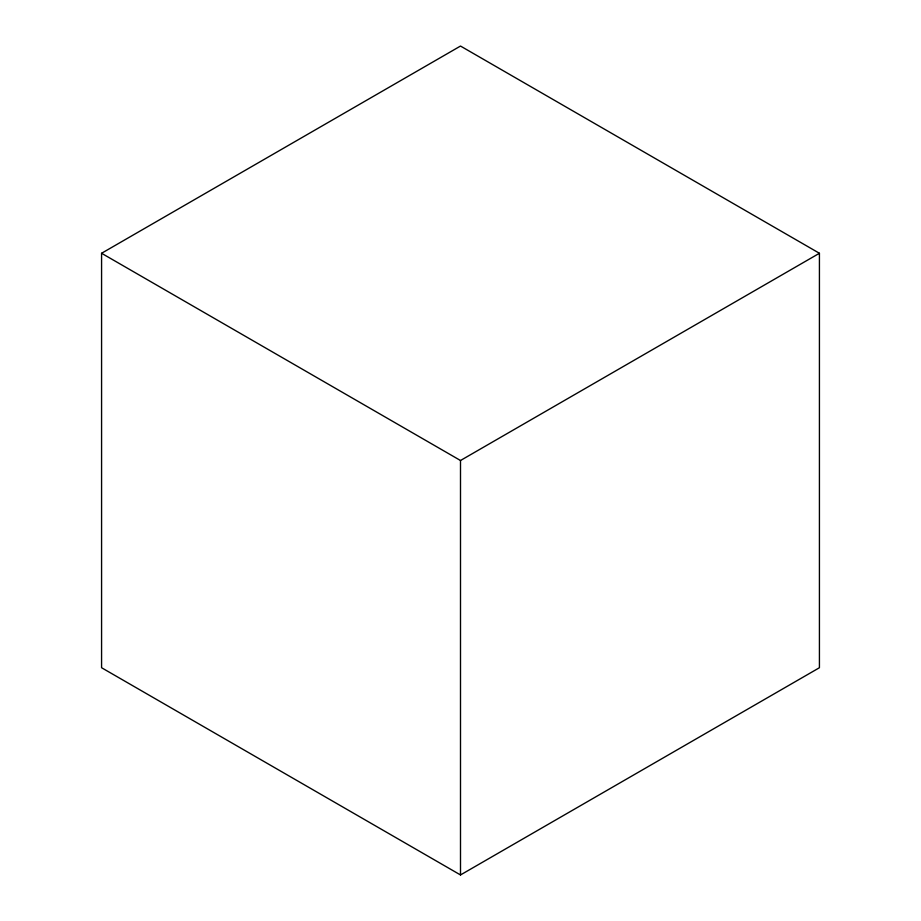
<?xml version="1.0" encoding="UTF-8"?>
<svg xmlns="http://www.w3.org/2000/svg" width="921" height="921" viewBox="0 0 921 921"><rect width="100%" height="100%" fill="white"/><g stroke="black" fill="none" stroke-linecap="round" stroke-linejoin="round"><path stroke-width="1.38" d="M101.575 253.275L460.5 46.05L819.425 253.275L819.425 667.725L460.5 874.95L101.575 667.725L101.575 253.275L460.5 460.5L819.425 253.275M460.5 460.5L460.5 874.95"/></g></svg>
